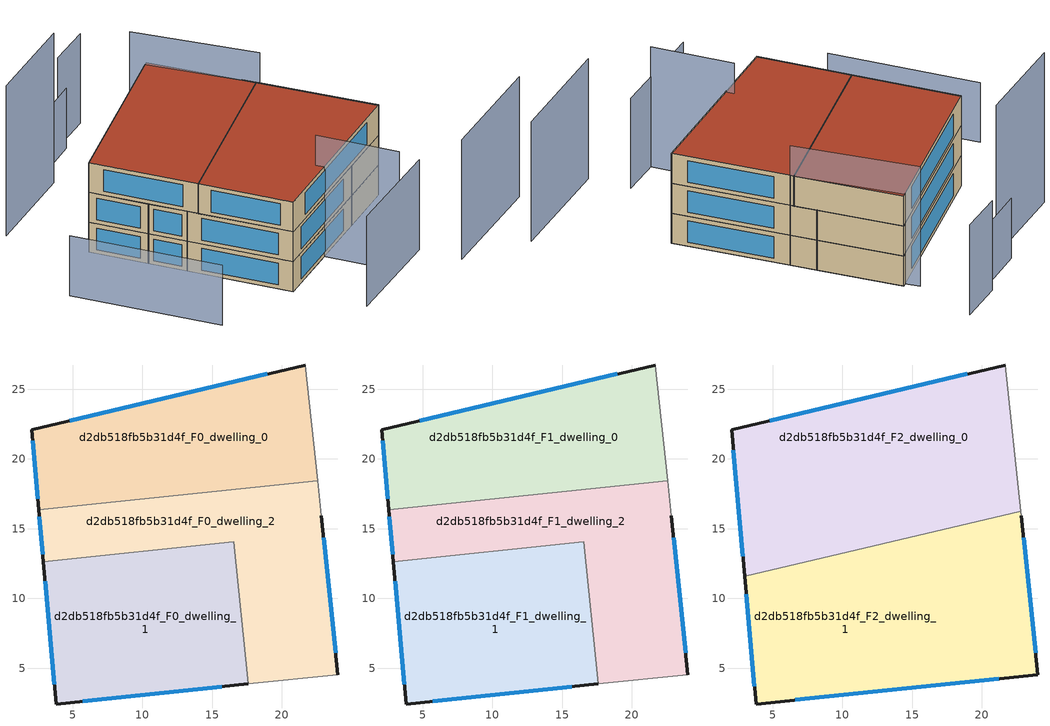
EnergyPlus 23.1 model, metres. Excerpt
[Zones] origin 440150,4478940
d2db518fb5b31d4f_F0_dwelling_0
 floor ground (EU_floor_Construction): 22.58,18.45 21.69,26.74 2.06,22.1 2.57,16.36 z0
 wall outside (EU_wall_Construction): 2.57,16.36 2.06,22.1 21.69,26.74 z0:3
 wall adiabatic (EU_wall_Construction): 21.69,26.74 22.58,18.45 z0:3
 wall to d2db518fb5b31d4f_F0_dwelling_2 (EU_wall_Construction): 22.57,18.45 2.57,16.36 z0:3
 window (EU_Window_Construction): 2.5,17.15 2.13,21.3 / 4.79,22.74 18.96,26.09 z0.42:2.58
d2db518fb5b31d4f_F0_dwelling_1
 floor ground (EU_floor_Construction): 17.61,3.87 16.54,14.06 2.9,12.64 3.81,2.43 z0
 wall outside (EU_wall_Construction): 17.61,3.87 3.81,2.43 2.9,12.64 z0:3
 wall to d2db518fb5b31d4f_F0_dwelling_2 (EU_wall_Construction): 2.9,12.64 16.54,14.06 17.61,3.87 z0:3
 window (EU_Window_Construction): 3.69,3.84 3.03,11.22 / 15.69,3.67 5.73,2.63 z0.42:2.58
d2db518fb5b31d4f_F0_dwelling_2
 floor ground (EU_floor_Construction): 24.03,4.54 22.85,15.92 22.58,18.45 2.57,16.36 2.9,12.64 16.54,14.06 17.61,3.87 z0
 wall outside (EU_wall_Construction): 2.9,12.64 2.57,16.36 / 22.85,15.92 24.03,4.54 z0:3
 wall adiabatic (EU_wall_Construction): 22.58,18.45 22.85,15.92 / 24.03,4.54 17.61,3.87 z0:3
 window (EU_Window_Construction): 2.86,13.15 2.62,15.84 / 23.01,14.34 23.86,6.12 z0.42:2.58
d2db518fb5b31d4f_F1_dwelling_0
 floor to d2db518fb5b31d4f_F0_dwelling_0 (EU_floor_Construction): 22.57,18.45 21.69,26.74 2.06,22.1 2.57,16.36 z3
 wall outside (EU_wall_Construction): 2.57,16.36 2.06,22.1 21.69,26.74 z3:6
 wall adiabatic (EU_wall_Construction): 21.69,26.74 22.58,18.45 z3:6
 wall to d2db518fb5b31d4f_F1_dwelling_2 (EU_wall_Construction): 22.57,18.45 2.57,16.36 z3:6
 window (EU_Window_Construction): 2.5,17.15 2.13,21.3 / 4.79,22.74 18.96,26.09 z3.42:5.58
d2db518fb5b31d4f_F1_dwelling_1
 floor to d2db518fb5b31d4f_F0_dwelling_1 (EU_floor_Construction): 17.61,3.87 16.54,14.06 2.9,12.64 3.81,2.43 z3
 wall outside (EU_wall_Construction): 17.61,3.87 3.81,2.43 2.9,12.64 z3:6
 wall to d2db518fb5b31d4f_F1_dwelling_2 (EU_wall_Construction): 2.9,12.64 16.54,14.06 17.61,3.87 z3:6
 window (EU_Window_Construction): 3.69,3.84 3.03,11.22 / 15.69,3.67 5.73,2.63 z3.42:5.58
d2db518fb5b31d4f_F1_dwelling_2
 floor to d2db518fb5b31d4f_F0_dwelling_2 (EU_floor_Construction): 24.03,4.54 22.85,15.92 22.57,18.45 2.57,16.36 2.9,12.64 16.54,14.06 17.61,3.87 z3
 wall outside (EU_wall_Construction): 2.9,12.64 2.57,16.36 / 22.85,15.92 24.03,4.54 z3:6
 wall adiabatic (EU_wall_Construction): 22.58,18.45 22.85,15.92 / 24.03,4.54 17.61,3.87 z3:6
 window (EU_Window_Construction): 2.86,13.15 2.62,15.84 / 23.01,14.34 23.86,6.12 z3.42:5.58
d2db518fb5b31d4f_F2_dwelling_0
 floor to d2db518fb5b31d4f_F1_dwelling_0 (EU_floor_Construction): 22.57,18.45 21.69,26.74 2.06,22.1 2.57,16.36 z6
 floor to d2db518fb5b31d4f_F1_dwelling_2 (EU_floor_Construction): 22.81,16.24 22.57,18.45 2.57,16.36 2.9,12.64 11.2,13.51 z6
 floor to d2db518fb5b31d4f_F1_dwelling_1 (EU_floor_Construction): 11.2,13.51 2.9,12.64 3,11.57 z6
 wall outside (EU_wall_Construction): 3,11.57 2.06,22.1 21.69,26.74 z6:9
 wall adiabatic (EU_wall_Construction): 21.69,26.74 22.81,16.24 z6:9
 wall to d2db518fb5b31d4f_F2_dwelling_1 (EU_wall_Construction): 22.81,16.24 3,11.57 z6:9
 window (EU_Window_Construction): 2.87,13.03 2.19,20.64 / 4.79,22.74 18.96,26.09 z6.42:8.58
 roof outside (EU_roof_Construction): 21.69,26.74 22.81,16.24 3,11.57 2.06,22.1 z9
d2db518fb5b31d4f_F2_dwelling_1
 floor to d2db518fb5b31d4f_F1_dwelling_1 (EU_floor_Construction): 17.61,3.87 16.54,14.06 11.2,13.51 3,11.57 3.81,2.43 z6
 floor to d2db518fb5b31d4f_F1_dwelling_2 (EU_floor_Construction): 24.03,4.54 22.85,15.92 22.81,16.24 11.2,13.51 16.54,14.06 17.61,3.87 z6
 wall outside (EU_wall_Construction): 22.85,15.92 24.03,4.54 3.81,2.43 3,11.57 z6:9
 wall adiabatic (EU_wall_Construction): 22.81,16.24 22.85,15.92 z6:9
 window (EU_Window_Construction): 23.01,14.34 23.86,6.12 / 21.22,4.25 6.62,2.72 / 3.7,3.7 3.11,10.3 z6.42:8.58
 roof outside (EU_roof_Construction): 22.81,16.24 22.85,15.92 24.03,4.54 3.81,2.43 3,11.57 z9
shading: 11.75,-4.03 11.1,4.02 / 22.85,15.92 21.05,28.03 / 16.4,-7.85 29.56,-6.66 z0:12; 19,33.33 12.4,32.62 / -6.17,19.65 -4.85,4.99 z0:6; 23.84,34.5 18.73,34.07 / 4.45,-4.64 16.28,-3.65 z0:9; 12.53,31.17 1.47,30.12 z0:15
[Building]
EU S2 Campaign: North Axis=0; Terrain=City; Solar Distribution=FullExterior
[Site:Location]
Madrid: Latitude=40.5; Longitude=-3.5; Time Zone=1; Elevation=609
[SizingPeriod:WeatherFileDays]
AnnualSizingPeriod: Begin Month=1; Begin Day of Month=1; End Month=12; End Day of Month=31; Day of Week for Start Day=Monday; Use Weather File Daylight Saving Period=No; Use Weather File Rain and Snow Indicators=No
[MATERIAL]
EU_InternalMass_Material: Roughness=MediumRough; Thickness=0.1; Conductivity=1; Density=1800; Specific Heat=900; Thermal Absorptance=0.9; Solar Absorptance=0.7; Visible Absorptance=0.7
[MATERIAL:NOMASS] Roughness=MediumRough; Thermal Absorptance=0.9; Solar Absorptance=0.7; Visible Absorptance=0.7
Name | Thermal Resistance
EU_wall_NoMass | 1.60022
EU_roof_NoMass | 1.57597
EU_floor_NoMass | 0.470652
[WINDOWMATERIAL:SIMPLEGLAZINGSYSTEM]
EU_Window_SimpleGlazing: UFactor=3.28802; Solar Heat Gain Coefficient=0.85; Visible Transmittance=0.85
[CONSTRUCTION]
EU_wall_Construction: EU_wall_NoMass
EU_roof_Construction: EU_roof_NoMass
EU_floor_Construction: EU_floor_NoMass
EU_InternalMass_Construction: EU_InternalMass_Material
EU_Window_Construction: EU_Window_SimpleGlazing
[ZONE] Type=1; Multiplier=1; Ceiling Height=autocalculate; Floor Area=autocalculate; Part of Total Floor Area=Yes
Name | Volume
d2db518fb5b31d4f_F0_dwelling_0 | 424.178
d2db518fb5b31d4f_F1_dwelling_0 | 424.179
d2db518fb5b31d4f_F2_dwelling_0 | 636.226
d2db518fb5b31d4f_F0_dwelling_1; d2db518fb5b31d4f_F1_dwelling_1 | 424.132
d2db518fb5b31d4f_F2_dwelling_1 | 636.2
d2db518fb5b31d4f_F0_dwelling_2; d2db518fb5b31d4f_F1_dwelling_2 | 424.124
[INTERNALMASS] Construction=EU_InternalMass_Construction
Name | Zone or ZoneList | Surface Area
d2db518fb5b31d4f_F0_dwelling_0_EU_InternalMass | d2db518fb5b31d4f_F0_dwelling_0 | 141.392
d2db518fb5b31d4f_F0_dwelling_1_EU_InternalMass | d2db518fb5b31d4f_F0_dwelling_1 | 141.375
d2db518fb5b31d4f_F0_dwelling_2_EU_InternalMass | d2db518fb5b31d4f_F0_dwelling_2 | 141.375
d2db518fb5b31d4f_F1_dwelling_0_EU_InternalMass | d2db518fb5b31d4f_F1_dwelling_0 | 141.392
d2db518fb5b31d4f_F1_dwelling_1_EU_InternalMass | d2db518fb5b31d4f_F1_dwelling_1 | 141.375
d2db518fb5b31d4f_F1_dwelling_2_EU_InternalMass | d2db518fb5b31d4f_F1_dwelling_2 | 141.375
d2db518fb5b31d4f_F2_dwelling_0_EU_InternalMass | d2db518fb5b31d4f_F2_dwelling_0 | 212.075
d2db518fb5b31d4f_F2_dwelling_1_EU_InternalMass | d2db518fb5b31d4f_F2_dwelling_1 | 212.07
[OTHEREQUIPMENT] Fuel Type=Electricity; Design Level Calculation Method=Watts/Area; Power per Zone Floor Area=1; Fraction Latent=0; Fraction Radiant=0; Fraction Lost=0; Carbon Dioxide Generation Rate=0; EndUse Subcategory=EU_Step8_InternalGains
Name | Zone or ZoneList or Space or SpaceList | Schedule
EU_Step8_InternalGain_d2db518fb5b31d4f_F0_dwelling_0_f000 | d2db518fb5b31d4f_F0_dwelling_0 | EU_Step8_GainSchedule_d2db518fb5b31d4f_F0_dwelling_0_f000
EU_Step8_InternalGain_d2db518fb5b31d4f_F0_dwelling_1_f000 | d2db518fb5b31d4f_F0_dwelling_1 | EU_Step8_GainSchedule_d2db518fb5b31d4f_F0_dwelling_1_f000
EU_Step8_InternalGain_d2db518fb5b31d4f_F0_dwelling_2_f000 | d2db518fb5b31d4f_F0_dwelling_2 | EU_Step8_GainSchedule_d2db518fb5b31d4f_F0_dwelling_2_f000
EU_Step8_InternalGain_d2db518fb5b31d4f_F1_dwelling_0_f000 | d2db518fb5b31d4f_F1_dwelling_0 | EU_Step8_GainSchedule_d2db518fb5b31d4f_F1_dwelling_0_f000
EU_Step8_InternalGain_d2db518fb5b31d4f_F1_dwelling_1_f000 | d2db518fb5b31d4f_F1_dwelling_1 | EU_Step8_GainSchedule_d2db518fb5b31d4f_F1_dwelling_1_f000
EU_Step8_InternalGain_d2db518fb5b31d4f_F1_dwelling_2_f000 | d2db518fb5b31d4f_F1_dwelling_2 | EU_Step8_GainSchedule_d2db518fb5b31d4f_F1_dwelling_2_f000
EU_Step8_InternalGain_d2db518fb5b31d4f_F2_dwelling_0_f000 | d2db518fb5b31d4f_F2_dwelling_0 | EU_Step8_GainSchedule_d2db518fb5b31d4f_F2_dwelling_0_f000
EU_Step8_InternalGain_d2db518fb5b31d4f_F2_dwelling_1_f000 | d2db518fb5b31d4f_F2_dwelling_1 | EU_Step8_GainSchedule_d2db518fb5b31d4f_F2_dwelling_1_f000
[ZONEVENTILATION:DESIGNFLOWRATE] Schedule=EU_AlwaysOn; Design Flow Rate Calculation Method=AirChanges/Hour; Air Changes per Hour=0.480704; Ventilation Type=Natural; Fan Pressure Rise=0; Fan Total Efficiency=1; Constant Term Coefficient=1; Temperature Term Coefficient=0; Velocity Term Coefficient=0; Velocity Squared Term Coefficient=0; Minimum Indoor Temperature=-100; Maximum Indoor Temperature=100; Delta Temperature=-100; Minimum Outdoor Temperature=-100; Maximum Outdoor Temperature=100; Maximum Wind Speed=40
Name | Zone or ZoneList or Space or SpaceList
EU_ConstantAir_d2db518fb5b31d4f_F0_dwelling_0 | d2db518fb5b31d4f_F0_dwelling_0
EU_ConstantAir_d2db518fb5b31d4f_F0_dwelling_1 | d2db518fb5b31d4f_F0_dwelling_1
EU_ConstantAir_d2db518fb5b31d4f_F0_dwelling_2 | d2db518fb5b31d4f_F0_dwelling_2
EU_ConstantAir_d2db518fb5b31d4f_F1_dwelling_0 | d2db518fb5b31d4f_F1_dwelling_0
EU_ConstantAir_d2db518fb5b31d4f_F1_dwelling_1 | d2db518fb5b31d4f_F1_dwelling_1
EU_ConstantAir_d2db518fb5b31d4f_F1_dwelling_2 | d2db518fb5b31d4f_F1_dwelling_2
EU_ConstantAir_d2db518fb5b31d4f_F2_dwelling_0 | d2db518fb5b31d4f_F2_dwelling_0
EU_ConstantAir_d2db518fb5b31d4f_F2_dwelling_1 | d2db518fb5b31d4f_F2_dwelling_1
[HVACTEMPLATE:THERMOSTAT] Constant Heating Setpoint=20; Constant Cooling Setpoint=50
EU_HeatOnly_d2db518fb5b31d4f_F0_dwelling_0; EU_HeatOnly_d2db518fb5b31d4f_F0_dwelling_1; EU_HeatOnly_d2db518fb5b31d4f_F0_dwelling_2; EU_HeatOnly_d2db518fb5b31d4f_F1_dwelling_0; EU_HeatOnly_d2db518fb5b31d4f_F1_dwelling_1; EU_HeatOnly_d2db518fb5b31d4f_F1_dwelling_2; EU_HeatOnly_d2db518fb5b31d4f_F2_dwelling_0; EU_HeatOnly_d2db518fb5b31d4f_F2_dwelling_1
[HVACTEMPLATE:ZONE:IDEALLOADSAIRSYSTEM] System Availability Schedule=EU_AlwaysOn; Maximum Heating Supply Air Temperature=50; Minimum Cooling Supply Air Temperature=13; Maximum Heating Supply Air Humidity Ratio=0.0156; Minimum Cooling Supply Air Humidity Ratio=0.0077; Heating Limit=NoLimit; Cooling Limit=NoLimit; Heating Availability Schedule=EU_AlwaysOn; Cooling Availability Schedule=EU_CoolingOff; Dehumidification Control Type=ConstantSensibleHeatRatio; Cooling Sensible Heat Ratio=0.7; Dehumidification Setpoint=60; Humidification Control Type=None; Humidification Setpoint=30; Outdoor Air Method=None; Outdoor Air Flow Rate per Person=0.00944; Outdoor Air Flow Rate per Zone Floor Area=0; Outdoor Air Flow Rate per Zone=0; Demand Controlled Ventilation Type=None; Outdoor Air Economizer Type=NoEconomizer; Heat Recovery Type=None; Sensible Heat Recovery Effectiveness=0.7; Latent Heat Recovery Effectiveness=0.65
Name | Template Thermostat
d2db518fb5b31d4f_F0_dwelling_0 | EU_HeatOnly_d2db518fb5b31d4f_F0_dwelling_0
d2db518fb5b31d4f_F0_dwelling_1 | EU_HeatOnly_d2db518fb5b31d4f_F0_dwelling_1
d2db518fb5b31d4f_F0_dwelling_2 | EU_HeatOnly_d2db518fb5b31d4f_F0_dwelling_2
d2db518fb5b31d4f_F1_dwelling_0 | EU_HeatOnly_d2db518fb5b31d4f_F1_dwelling_0
d2db518fb5b31d4f_F1_dwelling_1 | EU_HeatOnly_d2db518fb5b31d4f_F1_dwelling_1
d2db518fb5b31d4f_F1_dwelling_2 | EU_HeatOnly_d2db518fb5b31d4f_F1_dwelling_2
d2db518fb5b31d4f_F2_dwelling_0 | EU_HeatOnly_d2db518fb5b31d4f_F2_dwelling_0
d2db518fb5b31d4f_F2_dwelling_1 | EU_HeatOnly_d2db518fb5b31d4f_F2_dwelling_1
[SIZING:ZONE] Zone Cooling Design Supply Air Temperature Input Method=SupplyAirTemperature; Zone Cooling Design Supply Air Temperature=13; Zone Heating Design Supply Air Temperature Input Method=SupplyAirTemperature; Zone Heating Design Supply Air Temperature=50; Zone Cooling Design Supply Air Humidity Ratio=0.008; Zone Heating Design Supply Air Humidity Ratio=0.008; Cooling Design Air Flow Method=DesignDay; Cooling Design Air Flow Rate=0; Cooling Minimum Air Flow per Zone Floor Area=0.000762; Cooling Minimum Air Flow=0; Cooling Minimum Air Flow Fraction=0.2; Heating Design Air Flow Method=DesignDay; Heating Design Air Flow Rate=0; Heating Maximum Air Flow per Zone Floor Area=0.002032; Heating Maximum Air Flow=0.141576; Heating Maximum Air Flow Fraction=0.3; Account for Dedicated Outdoor Air System=No; Dedicated Outdoor Air System Control Strategy=NeutralSupplyAir; Dedicated Outdoor Air Low Setpoint Temperature for Design=autosize; Dedicated Outdoor Air High Setpoint Temperature for Design=autosize; Zone Load Sizing Method=Sensible Load Only No Latent Load; Zone Latent Cooling Design Supply Air Humidity Ratio Input Method=HumidityRatioDifference; Zone Cooling Design Supply Air Humidity Ratio Difference=0.005; Zone Latent Heating Design Supply Air Humidity Ratio Input Method=HumidityRatioDifference; Zone Humidification Design Supply Air Humidity Ratio Difference=0.005
d2db518fb5b31d4f_F0_dwelling_0; d2db518fb5b31d4f_F0_dwelling_1; d2db518fb5b31d4f_F0_dwelling_2; d2db518fb5b31d4f_F1_dwelling_0; d2db518fb5b31d4f_F1_dwelling_1; d2db518fb5b31d4f_F1_dwelling_2; d2db518fb5b31d4f_F2_dwelling_0; d2db518fb5b31d4f_F2_dwelling_1
[SCHEDULE:CONSTANT]
Name | Hourly Value
EU_AlwaysOn | 1
EU_CoolingOff | 0
[SCHEDULE:FILE] Column Number=1; Rows to Skip at Top=0; Number of Hours of Data=8760; Column Separator=Comma; Interpolate to Timestep=No; Minutes per Item=60; Adjust Schedule for Daylight Savings=Yes
Name | File
EU_Step8_GainSchedule_d2db518fb5b31d4f_F0_dwelling_0_f000 | ../../schedules/d2db518fb5b31d4f/d2db518fb5b31d4f_F0_dwelling_0_f000_gain.csv
EU_Step8_GainSchedule_d2db518fb5b31d4f_F0_dwelling_1_f000 | ../../schedules/d2db518fb5b31d4f/d2db518fb5b31d4f_F0_dwelling_1_f000_gain.csv
EU_Step8_GainSchedule_d2db518fb5b31d4f_F0_dwelling_2_f000 | ../../schedules/d2db518fb5b31d4f/d2db518fb5b31d4f_F0_dwelling_2_f000_gain.csv
EU_Step8_GainSchedule_d2db518fb5b31d4f_F1_dwelling_0_f000 | ../../schedules/d2db518fb5b31d4f/d2db518fb5b31d4f_F1_dwelling_0_f000_gain.csv
EU_Step8_GainSchedule_d2db518fb5b31d4f_F1_dwelling_1_f000 | ../../schedules/d2db518fb5b31d4f/d2db518fb5b31d4f_F1_dwelling_1_f000_gain.csv
EU_Step8_GainSchedule_d2db518fb5b31d4f_F1_dwelling_2_f000 | ../../schedules/d2db518fb5b31d4f/d2db518fb5b31d4f_F1_dwelling_2_f000_gain.csv
EU_Step8_GainSchedule_d2db518fb5b31d4f_F2_dwelling_0_f000 | ../../schedules/d2db518fb5b31d4f/d2db518fb5b31d4f_F2_dwelling_0_f000_gain.csv
EU_Step8_GainSchedule_d2db518fb5b31d4f_F2_dwelling_1_f000 | ../../schedules/d2db518fb5b31d4f/d2db518fb5b31d4f_F2_dwelling_1_f000_gain.csv
